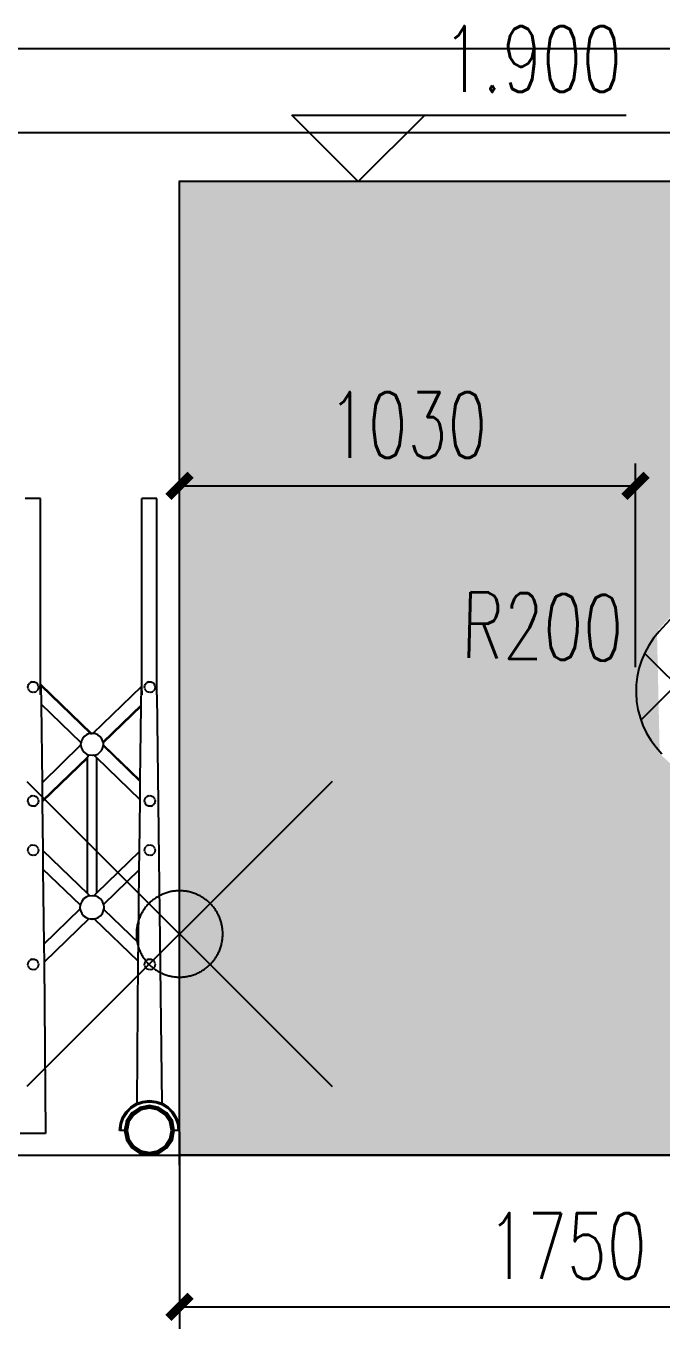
# Model space of a CAD drawing. Extents: x -4210259 to 293730, y -7499 to 868879.
# Drawn here: x -2196470 to -2195034, y 516545 to 519489 of the extents above; entities that cross this region are included whole.
import ezdxf

# ---------------------------------------------------------------- set-up
doc = ezdxf.new("R2010")
doc.units = 0
doc.header["$LTSCALE"] = 1000
doc.header["$MEASUREMENT"] = 0
doc.linetypes.add('99立面图例外参$0$99立面图例外参$0$$0$DOTE', pattern=[2.42, 2, -0.2, 0.02, -0.2])
doc.linetypes.add('DOTE', pattern=[2.42, 2, -0.2, 0.02, -0.2])
doc.layers.get('Defpoints').update_dxf_attribs({"color": 210})
for name, color, linetype in [('99立面图例外参$0$99立面图例外参$0$$0$A-AXIS-DOTE', 14, '99立面图例外参$0$99立面图例外参$0$$0$DOTE'), ('99立面图例外参$0$99立面图例外参$0$$0$AS-COLN', 6, 'Continuous'), ('A-AXIS-DOTE', 14, 'DOTE'), ('A-AXIS-ELEV', 4, 'Continuous'), ('A-HATCH-2', 251, 'Continuous'), ('A-LIN-V', 9, 'Continuous'), ('A-SFCE', 30, 'Continuous'), ('PUB_TEXT', 7, 'Continuous'), ('建-尺寸', 3, 'Continuous')]:
    doc.layers.add(name, color=color, linetype=linetype)
doc.layers.add('99立面图例外参$0$99立面图例外参$0$A-WALL-HATCH', color=8, linetype='Continuous', lineweight=13)
doc.styles.add('_TCH_DIM', font='SIMPLEX', dxfattribs={"bigfont": 'GBCBIG'})
doc.styles.add('A-DIM', font='SIMPLEX', dxfattribs={"bigfont": 'GBCBIG'})
doc.styles.add('A-DIM_T3', font='SIMPLEX', dxfattribs={"width": 0.705882, "bigfont": 'GBCBIG'})
doc.dimstyles.new('A-DIM&&50', dxfattribs={"dimtxt": 148.75, "dimasz": 50, "dimexe": 50, "dimexo": 50, "dimgap": 63.125, "dimtad": 1, "dimdec": 0, "dimzin": 0, "dimdsep": 46, "dimtxsty": 'A-DIM_T3', "dimblk": 'ARCHTICK', "dimcen": 0.09, "dimclrt": 7, "dimazin": 2, "dimtfac": 1, "dimtdec": 0, "dimtix": 1, "dimtmove": 2, "dimatfit": 3, "dimfxl": 0, "dimtolj": 1, "dimtzin": 0, "dimarcsym": 0})

# ---------------------------------------------------------------- blocks, each defined once
blk = doc.blocks.new('99立面图例外参$0$99立面图例外参$0$$0$dotee')
at = {"layer": '99立面图例外参$0$99立面图例外参$0$$0$A-AXIS-DOTE'}
for points in [[(433561.4, -2127753.2), (434268.5, -2128460.3)], [(434268.5, -2127753.2), (433561.4, -2128460.3)]]:
    blk.add_lwpolyline(points, dxfattribs=at)
blk.add_circle((433914.9, -2128106.8), 100, dxfattribs=at)
blk = doc.blocks.new('A$C4A4B1E4B')
at = {"color": 250}
for p, q in [((-379.8, 1499.9), (-413.9, 1499.9)), ((-379.8, 1056.6), (-379.8, 1499.9)), ((-116.5, 1499.9), (-150.6, 1499.9)), ((-150.6, 1056.6), (-150.6, 1499.9)), ((-116.5, 1056.6), (-116.5, 1499.9)), ((-408.1, 1074), (-407.7, 1077.2)), ((-407.7, 1070.8), (-408.1, 1074)), ((-407.7, 1077.2), (-406.5, 1080.1)), ((-407.7, 1070.8), (-406.5, 1067.9)), ((-406.5, 1080.1), (-404.6, 1082.5)), ((-406.5, 1067.9), (-404.6, 1065.5)), ((-402.2, 1084.4), (-404.6, 1082.5)), ((-402.2, 1063.6), (-404.6, 1065.5)), ((-399.3, 1085.6), (-402.2, 1084.4)), ((-399.3, 1062.4), (-402.2, 1063.6)), ((-399.3, 1085.6), (-396.1, 1086)), ((-396.1, 1062), (-399.3, 1062.4)), ((-396.1, 1086), (-392.9, 1085.6)), ((-392.9, 1062.4), (-396.1, 1062)), ((-392.9, 1085.6), (-390, 1084.4)), ((-392.9, 1062.4), (-390, 1063.6)), ((-390, 1084.4), (-387.6, 1082.5)), ((-390, 1063.6), (-387.6, 1065.5)), ((-385.7, 1080.1), (-387.6, 1082.5)), ((-385.7, 1067.9), (-387.6, 1065.5)), ((-384.5, 1077.2), (-385.7, 1080.1)), ((-384.5, 1070.8), (-385.7, 1067.9)), ((-384.5, 1077.2), (-384.1, 1074)), ((-384.1, 1074), (-384.5, 1070.8)), ((-379.8, 1056.6), (-378.7, 1080)), ((-378.7, 1080), (-265, 969.9)), ((-378.7, 1080), (-378.6, 1077.7)), ((-378.6, 1077.7), (-266.7, 969.2)), ((-378.6, 1077.7), (-378.1, 1035.5)), ((-260.7, 969.9), (-151.8, 1075.4)), ((-152.3, 1033.5), (-151.8, 1075.4)), ((-151.8, 1075.4), (-150.6, 1056.6)), ((-144.8, 1074), (-144.3, 1077.2)), ((-144.3, 1070.8), (-144.8, 1074)), ((-144.3, 1077.2), (-143.1, 1080.1)), ((-144.3, 1070.8), (-143.1, 1067.9)), ((-143.1, 1080.1), (-141.2, 1082.5)), ((-143.1, 1067.9), (-141.2, 1065.5)), ((-138.8, 1084.4), (-141.2, 1082.5)), ((-138.8, 1063.6), (-141.2, 1065.5)), ((-135.9, 1085.6), (-138.8, 1084.4)), ((-135.9, 1062.4), (-138.8, 1063.6)), ((-135.9, 1085.6), (-132.7, 1086)), ((-132.7, 1062), (-135.9, 1062.4)), ((-132.7, 1086), (-129.5, 1085.6)), ((-129.5, 1062.4), (-132.7, 1062)), ((-129.5, 1085.6), (-126.7, 1084.4)), ((-129.5, 1062.4), (-126.7, 1063.6)), ((-126.7, 1084.4), (-124.2, 1082.5)), ((-126.7, 1063.6), (-124.2, 1065.5)), ((-122.3, 1080.1), (-124.2, 1082.5)), ((-122.3, 1067.9), (-124.2, 1065.5)), ((-121.1, 1077.2), (-122.3, 1080.1)), ((-121.1, 1070.8), (-122.3, 1067.9)), ((-121.1, 1077.2), (-120.7, 1074)), ((-120.7, 1074), (-121.1, 1070.8)), ((-288, 948.1), (-378.1, 1035.5)), ((-378.1, 1035.5), (-376.1, 858)), ((-152.3, 1033.5), (-238.7, 949.8)), ((-152.3, 1031.2), (-238.3, 947.8)), ((-154.3, 862.6), (-152.3, 1031.2)), ((-152.3, 1031.2), (-152.3, 1033.5)), ((-116.5, 1056.6), (-105.9, 133.6)), ((-376.1, 858), (-288.2, 943.2)), ((-288.4, 945), (-288, 948.1)), ((-288.3, 944.8), (-288.4, 945)), ((-288.4, 944.5), (-288.3, 944.8)), ((-288.2, 943.2), (-288.4, 944.5)), ((-288.3, 944.8), (-287.9, 948)), ((-288.2, 943.2), (-287.5, 937.8)), ((-287.9, 948), (-288, 948.1)), ((-287.5, 951.2), (-287.9, 948)), ((-284.9, 957.2), (-287.5, 951.2)), ((-281, 962.3), (-284.9, 957.2)), ((-275.9, 966.3), (-281, 962.3)), ((-269.9, 968.8), (-275.9, 966.3)), ((-266.7, 969.2), (-269.9, 968.8)), ((-266.7, 969.2), (-264.6, 969.5)), ((-265, 969.9), (-263.2, 970.2)), ((-264.6, 969.5), (-265, 969.9)), ((-264.6, 969.5), (-263.2, 969.7)), ((-263.2, 970.2), (-260.7, 969.9)), ((-263.2, 969.7), (-261.1, 969.4)), ((-261.1, 969.4), (-260.7, 969.9)), ((-256.5, 968.8), (-261.1, 969.4)), ((-250.4, 966.3), (-256.5, 968.8)), ((-245.3, 962.3), (-250.4, 966.3)), ((-241.4, 957.2), (-245.3, 962.3)), ((-238.9, 951.2), (-241.4, 957.2)), ((-238.7, 949.8), (-238.9, 951.2)), ((-238.7, 949.8), (-238.4, 947.7)), ((-238.4, 947.7), (-238.3, 947.8)), ((-238.4, 947.7), (-238, 944.7)), ((-238.3, 947.8), (-237.9, 945)), ((-238.1, 943.8), (-238.3, 941.7)), ((-238, 944.5), (-238.1, 943.8)), ((-238.1, 943.8), (-154.3, 862.6)), ((-237.9, 945), (-238, 944.7)), ((-238, 944.7), (-238, 944.5)), ((-273.5, 916), (-375.6, 817)), ((-273.5, 913.7), (-375.6, 814.7)), ((-287.5, 937.8), (-284.9, 931.8)), ((-284.9, 931.8), (-281, 926.7)), ((-281, 926.7), (-275.9, 922.7)), ((-275.9, 922.7), (-269.9, 920.2)), ((-269.3, 920.1), (-273.5, 916)), ((-273.5, 913.7), (-273.5, 916)), ((-273.4, 607.3), (-273.5, 913.7)), ((-269.9, 920.2), (-269.3, 920.1)), ((-263.2, 919.3), (-269.3, 920.1)), ((-258.8, 919.9), (-263.2, 919.3)), ((-258.8, 919.9), (-256.5, 920.2)), ((-252.7, 913.9), (-258.8, 919.9)), ((-256.5, 920.2), (-250.4, 922.7)), ((-252.6, 609.2), (-252.7, 913.9)), ((-154.8, 819), (-252.7, 913.9)), ((-250.4, 922.7), (-245.3, 926.7)), ((-245.3, 926.7), (-241.4, 931.8)), ((-241.4, 931.8), (-238.9, 937.8)), ((-238.9, 937.8), (-238.3, 941.7)), ((-238.3, 941.7), (-154.3, 860.3)), ((-376.1, 858), (-375.6, 817)), ((-154.8, 819), (-154.3, 860.3)), ((-154.3, 860.3), (-154.3, 862.6)), ((-406.5, 822.8), (-404.6, 825.3)), ((-402.2, 827.1), (-404.6, 825.3)), ((-399.3, 828.3), (-402.2, 827.1)), ((-399.3, 828.3), (-396.1, 828.8)), ((-396.1, 828.8), (-392.9, 828.3)), ((-392.9, 828.3), (-390, 827.1)), ((-390, 827.1), (-387.6, 825.3)), ((-385.7, 822.8), (-387.6, 825.3)), ((-143.1, 822.8), (-141.2, 825.3)), ((-138.8, 827.1), (-141.2, 825.3)), ((-135.9, 828.3), (-138.8, 827.1)), ((-135.9, 828.3), (-132.7, 828.8)), ((-132.7, 828.8), (-129.5, 828.3)), ((-129.5, 828.3), (-126.7, 827.1)), ((-126.7, 827.1), (-124.2, 825.3)), ((-122.3, 822.8), (-124.2, 825.3)), ((-408.1, 816.8), (-407.7, 819.9)), ((-407.7, 813.6), (-408.1, 816.8)), ((-407.7, 819.9), (-406.5, 822.8)), ((-407.7, 813.6), (-406.5, 810.7)), ((-406.5, 810.7), (-404.6, 808.3)), ((-402.2, 806.4), (-404.6, 808.3)), ((-399.3, 805.2), (-402.2, 806.4)), ((-396.1, 804.7), (-399.3, 805.2)), ((-392.9, 805.2), (-396.1, 804.7)), ((-392.9, 805.2), (-390, 806.4)), ((-390, 806.4), (-387.6, 808.3)), ((-385.7, 810.7), (-387.6, 808.3)), ((-384.5, 819.9), (-385.7, 822.8)), ((-384.5, 813.6), (-385.7, 810.7)), ((-384.5, 819.9), (-384.1, 816.8)), ((-384.1, 816.8), (-384.5, 813.6)), ((-375.6, 817), (-375.6, 814.7)), ((-375.6, 814.7), (-374.4, 705.1)), ((-156.1, 702.7), (-154.8, 819)), ((-144.8, 816.8), (-144.3, 819.9)), ((-144.3, 813.6), (-144.8, 816.8)), ((-144.3, 819.9), (-143.1, 822.8)), ((-144.3, 813.6), (-143.1, 810.7)), ((-143.1, 810.7), (-141.2, 808.3)), ((-138.8, 806.4), (-141.2, 808.3)), ((-135.9, 805.2), (-138.8, 806.4)), ((-132.7, 804.7), (-135.9, 805.2)), ((-129.5, 805.2), (-132.7, 804.7)), ((-129.5, 805.2), (-126.7, 806.4)), ((-126.7, 806.4), (-124.2, 808.3)), ((-122.3, 810.7), (-124.2, 808.3)), ((-121.1, 819.9), (-122.3, 822.8)), ((-121.1, 813.6), (-122.3, 810.7)), ((-121.1, 819.9), (-120.7, 816.8)), ((-120.7, 816.8), (-121.1, 813.6)), ((-408.1, 705.5), (-407.7, 708.7)), ((-407.7, 708.7), (-406.5, 711.6)), ((-406.5, 711.6), (-404.6, 714)), ((-402.2, 715.9), (-404.6, 714)), ((-399.3, 717.1), (-402.2, 715.9)), ((-399.3, 717.1), (-396.1, 717.5)), ((-396.1, 717.5), (-392.9, 717.1)), ((-392.9, 717.1), (-390, 715.9)), ((-390, 715.9), (-387.6, 714)), ((-385.7, 711.6), (-387.6, 714)), ((-384.5, 708.7), (-385.7, 711.6)), ((-384.5, 708.7), (-384.1, 705.5)), ((-144.8, 705.5), (-144.3, 708.7)), ((-144.3, 708.7), (-143.1, 711.6)), ((-143.1, 711.6), (-141.2, 714)), ((-138.8, 715.9), (-141.2, 714)), ((-135.9, 717.1), (-138.8, 715.9)), ((-135.9, 717.1), (-132.7, 717.5)), ((-132.7, 717.5), (-129.5, 717.1)), ((-129.5, 717.1), (-126.7, 715.9)), ((-126.7, 715.9), (-124.2, 714)), ((-122.3, 711.6), (-124.2, 714)), ((-121.1, 708.7), (-122.3, 711.6)), ((-121.1, 708.7), (-120.7, 705.5)), ((-407.7, 702.3), (-408.1, 705.5)), ((-407.7, 702.3), (-406.5, 699.5)), ((-406.5, 699.5), (-404.6, 697)), ((-402.2, 695.1), (-404.6, 697)), ((-399.3, 693.9), (-402.2, 695.1)), ((-396.1, 693.5), (-399.3, 693.9)), ((-392.9, 693.9), (-396.1, 693.5)), ((-392.9, 693.9), (-390, 695.1)), ((-390, 695.1), (-387.6, 697)), ((-385.7, 699.5), (-387.6, 697)), ((-384.5, 702.3), (-385.7, 699.5)), ((-384.1, 705.5), (-384.5, 702.3)), ((-374.4, 705.1), (-273.4, 607.3)), ((-374.4, 705.1), (-373.9, 662.9)), ((-252.6, 609.2), (-156.1, 702.7)), ((-156.6, 660.9), (-156.1, 702.7)), ((-144.3, 702.3), (-144.8, 705.5)), ((-144.3, 702.3), (-143.1, 699.5)), ((-143.1, 699.5), (-141.2, 697)), ((-138.8, 695.1), (-141.2, 697)), ((-135.9, 693.9), (-138.8, 695.1)), ((-132.7, 693.5), (-135.9, 693.9)), ((-129.5, 693.9), (-132.7, 693.5)), ((-129.5, 693.9), (-126.7, 695.1)), ((-126.7, 695.1), (-124.2, 697)), ((-122.3, 699.5), (-124.2, 697)), ((-121.1, 702.3), (-122.3, 699.5)), ((-120.7, 705.5), (-121.1, 702.3)), ((-289.4, 581), (-373.9, 662.9)), ((-373.9, 662.9), (-371.9, 493.5)), ((-156.6, 660.9), (-237.1, 582.8)), ((-158.5, 495.9), (-156.6, 660.9)), ((-286.4, 589.9), (-289.1, 583.4)), ((-282.2, 595.3), (-286.4, 589.9)), ((-276.7, 599.5), (-282.2, 595.3)), ((-270.3, 602.2), (-276.7, 599.5)), ((-273.4, 607.3), (-268.5, 602.5)), ((-268.5, 602.5), (-270.3, 602.2)), ((-268.5, 602.5), (-263.2, 603.2)), ((-263.2, 603.2), (-259.3, 602.7)), ((-259.3, 602.7), (-252.6, 609.2)), ((-256, 602.2), (-259.3, 602.7)), ((-249.6, 599.5), (-256, 602.2)), ((-244.1, 595.3), (-249.6, 599.5)), ((-239.9, 589.9), (-244.1, 595.3)), ((-237.2, 583.4), (-239.9, 589.9)), ((-371.9, 493.5), (-289.7, 573.2)), ((-290.1, 576.3), (-289.4, 581)), ((-290, 576.1), (-290.1, 576.3)), ((-290.1, 576), (-290, 576.1)), ((-289.7, 573.2), (-290.1, 576)), ((-289.7, 573.3), (-290, 576.1)), ((-289.7, 573.2), (-289.7, 573.3)), ((-289.7, 573.3), (-289.1, 569.2)), ((-289.1, 583.4), (-289.4, 581)), ((-289.1, 569.2), (-286.4, 562.7)), ((-286.4, 562.7), (-282.2, 557.3)), ((-244.1, 557.3), (-239.9, 562.7)), ((-239.9, 562.7), (-237.2, 569.2)), ((-237.1, 582.8), (-237.2, 583.4)), ((-237.2, 569.2), (-236.9, 571.8)), ((-237.1, 582.8), (-236.3, 576.3)), ((-236.3, 576.1), (-236.9, 571.8)), ((-236.9, 571.8), (-236.8, 571.8)), ((-236.3, 576), (-236.8, 571.8)), ((-236.8, 571.8), (-158.5, 495.9)), ((-236.3, 576.3), (-236.3, 576.1)), ((-236.3, 576.1), (-236.3, 576)), ((-270.7, 550.2), (-371.5, 452.6)), ((-282.2, 557.3), (-276.7, 553.1)), ((-276.7, 553.1), (-270.5, 550.4)), ((-270.5, 550.4), (-270.7, 550.2)), ((-270.3, 550.1), (-270.7, 550.2)), ((-270.3, 550.4), (-270.5, 550.4)), ((-263.2, 549.4), (-270.3, 550.4)), ((-263.2, 549.1), (-270.3, 550.1)), ((-257.6, 550.2), (-263.2, 549.4)), ((-257.3, 549.9), (-263.2, 549.1)), ((-257.6, 550.2), (-256, 550.4)), ((-257.3, 549.9), (-257.6, 550.2)), ((-158.9, 454.6), (-257.3, 549.9)), ((-256, 550.4), (-249.6, 553.1)), ((-249.6, 553.1), (-244.1, 557.3)), ((-371.9, 493.5), (-371.5, 452.6)), ((-158.9, 454.6), (-158.5, 495.9)), ((-408.1, 447.4), (-407.7, 450.6)), ((-407.7, 444.2), (-408.1, 447.4)), ((-407.7, 450.6), (-406.5, 453.4)), ((-407.7, 444.2), (-406.5, 441.3)), ((-406.5, 453.4), (-404.6, 455.9)), ((-402.2, 457.7), (-404.6, 455.9)), ((-399.3, 459), (-402.2, 457.7)), ((-399.3, 459), (-396.1, 459.4)), ((-396.1, 459.4), (-392.9, 459)), ((-392.9, 459), (-390, 457.7)), ((-390, 457.7), (-387.6, 455.9)), ((-385.7, 453.4), (-387.6, 455.9)), ((-384.5, 450.6), (-385.7, 453.4)), ((-384.5, 444.2), (-385.7, 441.3)), ((-384.5, 450.6), (-384.1, 447.4)), ((-384.1, 447.4), (-384.5, 444.2)), ((-371.5, 452.6), (-368.5, 65.3)), ((-161.1, 133.6), (-158.9, 454.6)), ((-144.8, 447.4), (-144.3, 450.6)), ((-144.3, 444.2), (-144.8, 447.4)), ((-144.3, 450.6), (-143.1, 453.4)), ((-144.3, 444.2), (-143.1, 441.3)), ((-143.1, 453.4), (-141.2, 455.9)), ((-138.8, 457.7), (-141.2, 455.9)), ((-135.9, 459), (-138.8, 457.7)), ((-135.9, 459), (-132.7, 459.4)), ((-132.7, 459.4), (-129.5, 459)), ((-129.5, 459), (-126.7, 457.7)), ((-126.7, 457.7), (-124.2, 455.9)), ((-122.3, 453.4), (-124.2, 455.9)), ((-121.1, 450.6), (-122.3, 453.4)), ((-121.1, 444.2), (-122.3, 441.3)), ((-121.1, 450.6), (-120.7, 447.4)), ((-120.7, 447.4), (-121.1, 444.2)), ((-406.5, 441.3), (-404.6, 438.9)), ((-402.2, 437), (-404.6, 438.9)), ((-399.3, 435.8), (-402.2, 437)), ((-396.1, 435.3), (-399.3, 435.8)), ((-392.9, 435.8), (-396.1, 435.3)), ((-392.9, 435.8), (-390, 437)), ((-390, 437), (-387.6, 438.9)), ((-385.7, 441.3), (-387.6, 438.9)), ((-143.1, 441.3), (-141.2, 438.9)), ((-138.8, 437), (-141.2, 438.9)), ((-135.9, 435.8), (-138.8, 437)), ((-132.7, 435.3), (-135.9, 435.8)), ((-129.5, 435.8), (-132.7, 435.3)), ((-129.5, 435.8), (-126.7, 437)), ((-126.7, 437), (-124.2, 438.9)), ((-122.3, 441.3), (-124.2, 438.9)), ((-186.1, 114.5), (-175.7, 124.9)), ((-184.2, 112.9), (-174.1, 123)), ((-175.7, 124.9), (-163.2, 132.9)), ((-174.1, 123), (-162.1, 130.7)), ((-155, 124.1), (-173.1, 111.9)), ((-154.9, 123.8), (-172.9, 111.7)), ((-154.5, 123), (-172.3, 111.1)), ((-154, 121.8), (-171.4, 110.2)), ((-153.4, 120.3), (-170.2, 109)), ((-152.7, 118.6), (-168.9, 107.7)), ((-163.2, 132.9), (-161.1, 133.6)), ((-162.1, 130.7), (-148.4, 135.5)), ((-161.1, 133.6), (-149, 137.9)), ((-133.5, 128.4), (-155, 124.1)), ((-154.9, 123.8), (-155, 124.1)), ((-133.5, 128.1), (-154.9, 123.8)), ((-154.5, 123), (-154.9, 123.8)), ((-133.5, 127.2), (-154.5, 123)), ((-154, 121.8), (-154.5, 123)), ((-133.5, 125.9), (-154, 121.8)), ((-153.4, 120.3), (-154, 121.8)), ((-133.5, 124.2), (-153.4, 120.3)), ((-152.7, 118.6), (-153.4, 120.3)), ((-133.5, 122.4), (-152.7, 118.6)), ((-149, 137.9), (-133.5, 139.7)), ((-148.4, 135.5), (-133.5, 137.3)), ((-133.5, 139.7), (-118.1, 137.9)), ((-133.5, 137.3), (-118.6, 135.5)), ((-112.1, 124.1), (-133.5, 128.4)), ((-133.5, 128.1), (-133.5, 128.4)), ((-112.2, 123.8), (-133.5, 128.1)), ((-133.5, 127.2), (-133.5, 128.1)), ((-112.5, 123), (-133.5, 127.2)), ((-133.5, 125.9), (-133.5, 127.2)), ((-113, 121.8), (-133.5, 125.9)), ((-133.5, 124.2), (-133.5, 125.9)), ((-113.7, 120.3), (-133.5, 124.2)), ((-133.5, 122.4), (-133.5, 124.2)), ((-114.4, 118.6), (-133.5, 122.4)), ((-118.6, 135.5), (-105, 130.7)), ((-118.1, 137.9), (-105.9, 133.6)), ((-114.4, 118.6), (-113.7, 120.3)), ((-98.1, 107.7), (-114.4, 118.6)), ((-113.7, 120.3), (-113, 121.8)), ((-96.8, 109), (-113.7, 120.3)), ((-113, 121.8), (-112.5, 123)), ((-95.6, 110.2), (-113, 121.8)), ((-112.5, 123), (-112.2, 123.8)), ((-94.7, 111.1), (-112.5, 123)), ((-112.2, 123.8), (-112.1, 124.1)), ((-94.1, 111.7), (-112.2, 123.8)), ((-93.9, 111.9), (-112.1, 124.1)), ((-105.9, 133.6), (-103.9, 132.9)), ((-105, 130.7), (-92.9, 123)), ((-103.9, 132.9), (-91.4, 124.9)), ((-92.9, 123), (-82.9, 112.9)), ((-91.4, 124.9), (-80.9, 114.5)), ((-199.1, 87.8), (-194.1, 101.9)), ((-196.8, 87.2), (-191.9, 100.9)), ((-194.1, 101.9), (-186.1, 114.5)), ((-191.9, 100.9), (-184.2, 112.9)), ((-185.3, 93.8), (-189.6, 72.3)), ((-185, 93.6), (-189.3, 72.3)), ((-184.2, 93.3), (-188.4, 72.3)), ((-183, 92.8), (-187.1, 72.3)), ((-181.5, 92.2), (-185.4, 72.3)), ((-173.1, 111.9), (-185.3, 93.8)), ((-185, 93.6), (-185.3, 93.8)), ((-172.9, 111.7), (-185, 93.6)), ((-184.2, 93.3), (-185, 93.6)), ((-172.3, 111.1), (-184.2, 93.3)), ((-183, 92.8), (-184.2, 93.3)), ((-179.8, 91.5), (-183.6, 72.3)), ((-171.4, 110.2), (-183, 92.8)), ((-181.5, 92.2), (-183, 92.8)), ((-170.2, 109), (-181.5, 92.2)), ((-179.8, 91.5), (-181.5, 92.2)), ((-168.9, 107.7), (-179.8, 91.5)), ((-172.9, 111.7), (-173.1, 111.9)), ((-172.3, 111.1), (-172.9, 111.7)), ((-171.4, 110.2), (-172.3, 111.1)), ((-170.2, 109), (-171.4, 110.2)), ((-168.9, 107.7), (-170.2, 109)), ((-98.1, 107.7), (-96.8, 109)), ((-87.3, 91.5), (-98.1, 107.7)), ((-96.8, 109), (-95.6, 110.2)), ((-85.6, 92.2), (-96.8, 109)), ((-95.6, 110.2), (-94.7, 111.1)), ((-84, 92.8), (-95.6, 110.2)), ((-94.7, 111.1), (-94.1, 111.7)), ((-82.8, 93.3), (-94.7, 111.1)), ((-94.1, 111.7), (-93.9, 111.9)), ((-82, 93.6), (-94.1, 111.7)), ((-81.7, 93.8), (-93.9, 111.9)), ((-87.3, 91.5), (-85.6, 92.2)), ((-83.5, 72.3), (-87.3, 91.5)), ((-85.6, 92.2), (-84, 92.8)), ((-81.6, 72.3), (-85.6, 92.2)), ((-84, 92.8), (-82.8, 93.3)), ((-79.9, 72.3), (-84, 92.8)), ((-82.9, 112.9), (-75.2, 100.9)), ((-82.8, 93.3), (-82, 93.6)), ((-78.6, 72.3), (-82.8, 93.3)), ((-82, 93.6), (-81.7, 93.8)), ((-77.8, 72.3), (-82, 93.6)), ((-77.5, 72.3), (-81.7, 93.8)), ((-80.9, 114.5), (-73, 101.9)), ((-75.2, 100.9), (-70.3, 87.2)), ((-73, 101.9), (-67.9, 87.8)), ((-368.5, 65.3), (-425.3, 65.3)), ((-200.9, 72.3), (-199.1, 87.8)), ((-198.5, 72.3), (-200.9, 72.3)), ((-198.5, 72.3), (-196.8, 87.2)), ((-189.6, 72.3), (-198.5, 72.3)), ((-189.6, 72.3), (-185.3, 50.9)), ((-189.6, 72.3), (-189.3, 72.3)), ((-189.3, 72.3), (-185, 51)), ((-189.3, 72.3), (-188.4, 72.3)), ((-188.4, 72.3), (-184.2, 51.3)), ((-188.4, 72.3), (-187.1, 72.3)), ((-187.1, 72.3), (-183, 51.8)), ((-187.1, 72.3), (-185.4, 72.3)), ((-185.4, 72.3), (-181.5, 52.5)), ((-185.4, 72.3), (-183.6, 72.3)), ((-183.6, 72.3), (-179.8, 53.2)), ((-87.3, 53.2), (-83.5, 72.3)), ((-85.6, 52.5), (-81.6, 72.3)), ((-84, 51.8), (-79.9, 72.3)), ((-83.5, 72.3), (-81.6, 72.3)), ((-82.8, 51.3), (-78.6, 72.3)), ((-82, 51), (-77.8, 72.3)), ((-81.7, 50.9), (-77.5, 72.3)), ((-81.6, 72.3), (-79.9, 72.3)), ((-79.9, 72.3), (-78.6, 72.3)), ((-78.6, 72.3), (-77.8, 72.3)), ((-77.8, 72.3), (-77.5, 72.3)), ((-68.6, 72.3), (-77.5, 72.3)), ((-70.3, 87.2), (-68.6, 72.3)), ((-66.1, 72.3), (-68.6, 72.3)), ((-67.9, 87.8), (-66.1, 72.3)), ((-185, 51), (-185.3, 50.9)), ((-185.3, 50.9), (-173.1, 32.7)), ((-184.2, 51.3), (-185, 51)), ((-185, 51), (-172.9, 32.9)), ((-183, 51.8), (-184.2, 51.3)), ((-184.2, 51.3), (-172.3, 33.5)), ((-181.5, 52.5), (-183, 51.8)), ((-183, 51.8), (-171.4, 34.4)), ((-179.8, 53.2), (-181.5, 52.5)), ((-181.5, 52.5), (-170.2, 35.6)), ((-179.8, 53.2), (-168.9, 36.9)), ((-172.9, 32.9), (-173.1, 32.7)), ((-173.1, 32.7), (-155, 20.5)), ((-172.3, 33.5), (-172.9, 32.9)), ((-172.9, 32.9), (-154.9, 20.8)), ((-171.4, 34.4), (-172.3, 33.5)), ((-172.3, 33.5), (-154.5, 21.6)), ((-170.2, 35.6), (-171.4, 34.4)), ((-171.4, 34.4), (-154, 22.8)), ((-168.9, 36.9), (-170.2, 35.6)), ((-170.2, 35.6), (-153.4, 24.4)), ((-168.9, 36.9), (-152.7, 26.1)), ((-114.4, 26.1), (-98.1, 36.9)), ((-113.7, 24.4), (-96.8, 35.6)), ((-113, 22.8), (-95.6, 34.4)), ((-112.5, 21.6), (-94.7, 33.5)), ((-112.2, 20.8), (-94.1, 32.9)), ((-112.1, 20.5), (-93.9, 32.7)), ((-98.1, 36.9), (-87.3, 53.2)), ((-98.1, 36.9), (-96.8, 35.6)), ((-96.8, 35.6), (-85.6, 52.5)), ((-96.8, 35.6), (-95.6, 34.4)), ((-95.6, 34.4), (-84, 51.8)), ((-95.6, 34.4), (-94.7, 33.5)), ((-94.7, 33.5), (-82.8, 51.3)), ((-94.7, 33.5), (-94.1, 32.9)), ((-94.1, 32.9), (-82, 51)), ((-94.1, 32.9), (-93.9, 32.7)), ((-93.9, 32.7), (-81.7, 50.9)), ((-87.3, 53.2), (-85.6, 52.5)), ((-85.6, 52.5), (-84, 51.8)), ((-84, 51.8), (-82.8, 51.3)), ((-82.8, 51.3), (-82, 51)), ((-82, 51), (-81.7, 50.9)), ((-154.9, 20.8), (-155, 20.5)), ((-155, 20.5), (-133.5, 16.3)), ((-154.5, 21.6), (-154.9, 20.8)), ((-154.9, 20.8), (-133.5, 16.6)), ((-154, 22.8), (-154.5, 21.6)), ((-154.5, 21.6), (-133.5, 17.4)), ((-153.4, 24.4), (-154, 22.8)), ((-154, 22.8), (-133.5, 18.7)), ((-152.7, 26.1), (-153.4, 24.4)), ((-153.4, 24.4), (-133.5, 20.4)), ((-152.7, 26.1), (-133.5, 22.3)), ((-133.5, 22.3), (-114.4, 26.1)), ((-133.5, 20.4), (-113.7, 24.4)), ((-133.5, 18.7), (-113, 22.8)), ((-133.5, 22.3), (-133.5, 20.4)), ((-133.5, 17.4), (-112.5, 21.6)), ((-133.5, 16.6), (-112.2, 20.8)), ((-133.5, 16.3), (-112.1, 20.5)), ((-133.5, 20.4), (-133.5, 18.7)), ((-133.5, 18.7), (-133.5, 17.4)), ((-133.5, 17.4), (-133.5, 16.6)), ((-133.5, 16.6), (-133.5, 16.3)), ((-114.4, 26.1), (-113.7, 24.4)), ((-113.7, 24.4), (-113, 22.8)), ((-113, 22.8), (-112.5, 21.6)), ((-112.5, 21.6), (-112.2, 20.8)), ((-112.2, 20.8), (-112.1, 20.5))]:
    blk.add_line(p, q, dxfattribs=at)
blk = doc.blocks.new('_ArchTick')
at = {"color": 0, "linetype": 'ByBlock', "const_width": 0.4}
blk.add_lwpolyline([(-0.5, -0.5), (0.5, 0.5)], dxfattribs=at)
blk = doc.blocks.new('*D595')
at = {"layer": 'Defpoints', "color": 0}
for p in [(-2195093.8, 518450), (-2196123.7, 517990.2), (-2195093.8, 517990.2)]:
    blk.add_point(p, dxfattribs=at)
at = {"layer": '建-尺寸', "color": 0, "lineweight": -2}
for p, q in [((-2196123.7, 518040.2), (-2196123.7, 518500)), ((-2195093.8, 518040.2), (-2195093.8, 518500)), ((-2196123.7, 518450), (-2195093.8, 518450))]:
    blk.add_line(p, q, dxfattribs=at)
at = {"layer": '建-尺寸', "color": 0, "lineweight": -2, "xscale": 50, "yscale": 50, "zscale": 50, "rotation": 180}
blk.add_blockref('_ArchTick', (-2196123.7, 518450), dxfattribs=at)
at = {"layer": '建-尺寸', "color": 0, "lineweight": -2, "xscale": 50, "yscale": 50, "zscale": 50}
blk.add_blockref('_ArchTick', (-2195093.8, 518450), dxfattribs=at)
at = {"layer": '建-尺寸', "color": 7, "insert": (-2195608.7, 518587.5), "char_height": 148.75, "attachment_point": 5, "style": 'A-DIM_T3'}
blk.add_mtext('\\A1;1030', dxfattribs=at)
blk = doc.blocks.new('*D968')
at = {"layer": 'Defpoints', "color": 0}
for p in [(-2196123.7, 517040), (-2194373.7, 517040), (-2194373.7, 516595)]:
    blk.add_point(p, dxfattribs=at)
at = {"layer": '建-尺寸', "color": 0, "lineweight": -2}
for p, q in [((-2196123.7, 516990), (-2196123.7, 516545)), ((-2194373.7, 516990), (-2194373.7, 516545)), ((-2196123.7, 516595), (-2194373.7, 516595))]:
    blk.add_line(p, q, dxfattribs=at)
at = {"layer": '建-尺寸', "color": 0, "lineweight": -2, "xscale": 50, "yscale": 50, "zscale": 50, "rotation": 180}
blk.add_blockref('_ArchTick', (-2196123.7, 516595), dxfattribs=at)
at = {"layer": '建-尺寸', "color": 0, "lineweight": -2, "xscale": 50, "yscale": 50, "zscale": 50}
blk.add_blockref('_ArchTick', (-2194373.7, 516595), dxfattribs=at)
at = {"layer": '建-尺寸', "color": 7, "insert": (-2195248.7, 516732.5), "char_height": 148.75, "attachment_point": 5, "style": 'A-DIM_T3'}
blk.add_mtext('\\A1;1750', dxfattribs=at)

msp = doc.modelspace()

# ---------------------------------------------------------------- hatches: boundary and pattern name
at = {"layer": '99立面图例外参$0$99立面图例外参$0$A-WALL-HATCH'}
h = msp.add_hatch(dxfattribs=at)
h.set_pattern_fill('大理石', color=256, scale=200)
h.set_pattern_definition([(41.9872125, (-166710, 23596.02), (1199.999982, 900.00002), [19.21946, -4016.8677]), (68.1985905, (-166995.71, 23566.02), (599.9999996, 1800.000001), [69.23783, -4777.41048]), (60.945396, (-167010, 23531.74), (599.9999597, 900.0000255), [29.41609, -6147.9618]), (90, (-166995.7, 23557.45), (600, -4e-14), [8.57143, -891.42852]), (71.565051, (-166715.71, 23578.88), (1e-06, 900), [18.07016, -1879.29642]), (171.469234, (-166715.71, 23578.88), (-599.999998, 5.6e-06), [28.89107, -6038.2332]), (79.215702, (-166755.714, 23523.17), (600.000003, 3600.0000017), [61.07874, -6352.1886]), (62.1329961, (-167207.143, 23797.452), (2399.99997084, 4500.0000176), [140.58914, -29383.1298]), (0, (-167198.5, 23929.4), (0, 900), [0, -600]), (64.9831065, (-166810, 24093.166), (1200.000003, 2699.9999982), [94.58826, -9837.1788]), (81.4391104, (-166578.571, 23737.452), (1199.99999793, 8099.99994892), [134.3541, -28080.0036]), (82.8749836, (-166910, 23818.88), (599.99996395, 4500.0000045), [69.10507, -14442.9588]), (76.75948, (-166970, 23630.31), (600.00000583, 2699.9999979), [149.69356, -15568.1304]), (0, (-167063.5, 23630.75), (0, 900), [0, -600]), (0, (-167053.9, 23621.1), (0, 900), [0, -600]), (0, (-166986.4, 23669.3), (0, 900), [0, -600]), (0, (-167005.7, 23775.3), (0, 900), [0, -600]), (59.0362434, (-166935.714, 23776.023), (599.9999522, 900.0000258), [49.97959, -10445.7336]), (0, (-166910.1, 23817.2), (0, 900), [0, -600]), (0, (-166986.4, 23784.9), (0, 900), [0, -600]), (0, (-166957.5, 23842.7), (0, 900), [0, -600]), (0, (-166986.4, 23756), (0, 900), [0, -600]), (50.194429, (-166638.57, 23694.6), (600.0000004, 900.0000004), [22.315, -4663.8348]), (90, (-166638.6, 23668.9), (600, -4e-14), [25.71428, -874.28568]), (43.66778, (-166670, 23638.88), (1800.0000014, 1799.9999965), [43.4483, -9080.6952]), (90, (-166670, 23630.3), (600, -4e-14), [8.57143, -891.42852]), (39.805571, (-166695.714, 23608.88), (1199.9999713, 900.0000354), [33.4725, -6995.7522]), (0, (-166784, 23669.3), (0, 900), [0, -600]), (0, (-166637.3, 23696.5), (0, 900), [0, -600]), (0, (-166637.3, 23696.5), (0, 900), [0, -600]), (29.3577535, (-166624.29, 23711.74), (1799.9999964, 900.0000053), [52.45017, -5454.81774]), (0, (-166639.35, 23756), (0, 900), [0, -600]), (146.309932, (-166810, 24093.17), (-1200.0000074, 899.9999844), [61.80945, -6428.1828]), (8.1301023, (-166875.714, 23973.166), (5999.99995775, 899.9999947), [60.60915, -12667.3128]), (47.8624052, (-167010, 23956.023), (2400.00000106, 2699.9999975), [80.91316, -16910.8494]), (14.620874, (-167141.43, 23921.738), (3599.9999901, 900.00003754), [135.82702, -14126.01]), (0, (-167092.5, 23977.6), (0, 900), [0, -600]), (18.434949, (-166901.43, 23887.45), (2400.0000002, 899.999997), [27.10524, -5664.9945]), (16.699244, (-166875.71, 23896.02), (599.999988, 5e-05), [14.91472, -3117.17718]), (101.093723, (-166861.43, 23900.31), (-1200.0000105, 6299.99994104), [74.2445, -15517.0992]), (0, (-166938.2, 23939), (0, 900), [0, -600]), (0, (-166876, 23974.85), (0, 900), [0, -600]), (0, (-166957.5, 23871.6), (0, 900), [0, -600]), (0, (-167034.6, 24064.3), (0, 900), [0, -600]), (0, (-167063.5, 24025.75), (0, 900), [0, -600]), (44.1449026, (-166910, 24080.31), (1800.0000031, 1799.99999994), [67.68776, -14146.7412]), (54.5829447, (-166955.714, 24016.023), (600.0000017, 899.99999645), [78.8825, -16486.4424]), (0, (-166909.2, 24080.9), (0, 900), [0, -600]), (0, (-166996.05, 24035.4), (0, 900), [0, -600]), (0, (-166909.2, 24080.9), (0, 900), [0, -600]), (0, (-166955.6, 24014.6), (0, 900), [0, -600]), (75.068583, (-166815.71, 23981.74), (600, 2700.000001), [22.1774, -4635.075]), (90, (-166810, 24003.17), (600, -4e-14), [90, -810]), (50.194429, (-166704.29, 24380.31), (600.0000004, 900.0000004), [22.315, -4663.8348]), (0, (-166870.7, 24189.5), (0, 900), [0, -600]), (0, (-166851.4, 24179.9), (0, 900), [0, -600]), (0, (-166928.6, 24199.2), (0, 900), [0, -600]), (0, (-166832.2, 24305.1), (0, 900), [0, -600]), (53.1301023, (-166770, 24251.74), (600.0000009, 899.9999994), [42.85714, -8957.1426]), (90, (-166770, 24178.9), (600, -4e-14), [72.85714, -827.14284]), (0, (-166769.9, 24180.3), (0, 900), [0, -600]), (23.1985905, (-166724.29, 24371.74), (1800.000001, 900.0000005), [21.75935, -4547.7045]), (66.037511, (-166730, 24358.88), (600, 1799.999999), [14.0698, -2940.58752]), (66.037511, (-166735.71, 24346.02), (600, 1799.999999), [14.0698, -2940.58752]), (81.8698976, (-166744.286, 24286.023), (600.0000026, 4500.00000045), [60.60915, -12667.3128]), (90, (-166690, 24397.45), (600, -4e-14), [21.42857, -878.57142]), (0, (-166755.9, 24427.45), (0, 900), [0, -600])])
h.paths.add_polyline_path([(-2196123.6, 516937.5), (-2178913.6, 516937.5), (-2178913.6, 519137.5), (-2179674.5, 519137.5), (-2179674.5, 517437.5), (-2194383.7, 517437.5), (-2194683.9, 517517.9), (-2195039.3, 517844.6), (-2195045.5, 518120.9), (-2194118.1, 519137.5), (-2196125, 519137.5)])
at = {"layer": 'A-HATCH-2'}
h = msp.add_hatch(dxfattribs=at)
h.set_pattern_fill('多孔材料', color=256, scale=100)
h.set_pattern_definition([(45, (200, 0), (-200.000203, 200.000203), []), (135, (200, 0), (-200.000203, -200.000203), [])])
h.paths.add_polyline_path([(-2188849.4, 518298.4), (-2188770.8, 518298.5), (-2188582.2, 518298.8), (-2188089, 518299.5), (-2188062.9, 518303.8), (-2188040.3, 518315.6), (-2188022.4, 518333.5), (-2188010.7, 518356.2), (-2188006.5, 518397), (-2188006.7, 518523.8), (-2188012.3, 518580.6), (-2188026.5, 518615), (-2188046.2, 518632.6), (-2188068.2, 518639.1), (-2188089.5, 518640), (-2188662.7, 518639), (-2188765.4, 518655.5), (-2188854.8, 518701.6), (-2188925.3, 518772), (-2188971.7, 518861.2), (-2188988.5, 518978.6), (-2188988.7, 519105.5), (-2188983.5, 519137.5), (-2188972.2, 519208.2), (-2188926.1, 519297.6), (-2188855.8, 519368.2), (-2188766.6, 519414.5), (-2188663.9, 519431.3), (-2188664.4, 519431.3), (-2191115, 519437.5), (-2191125.8, 519425.1), (-2191140.9, 519413), (-2191523.1, 519137.5), (-2191603.5, 519079.4), (-2191620.3, 519067.5), (-2191643.6, 519055.1), (-2191669.2, 519046.4), (-2191696.2, 519041.4), (-2191724.1, 519040.2), (-2191751.3, 519042.7), (-2191777.8, 519049), (-2191802.7, 519059), (-2191822.7, 519071.1), (-2191915.3, 519137.5), (-2192313.4, 519422.7), (-2192330.2, 519437.5), (-2193481.3, 519437.5, -0.668177), (-2193647.7, 519368.5), (-2193893.8, 519122.5), (-2193949.8, 519178.5, -0.389754), (-2194081.7, 519173), (-2195040.9, 518120.5, 0.400355), (-2195034.3, 517844.6), (-2194802.9, 517613.2, 0.154817), (-2194480.8, 517446.2, -0.956038), (-2194286.2, 517437.5), (-2179673.7, 517437.5), (-2179673.7, 519137.5), (-2179673.7, 519437.5), (-2182774.7, 519437.5), (-2182912.9, 519197.3), (-2183714.2, 519196.1), (-2183714.1, 519137.5), (-2183713.7, 518901.2), (-2182939.7, 518902.4), (-2182939.3, 518659.7), (-2183713.4, 518658.5), (-2183712.8, 518306.9), (-2182911.7, 518308.1), (-2182771.2, 518065.6), (-2183955.1, 518063.8), (-2183956.8, 519137.5), (-2183957.2, 519437.5), (-2184274.7, 519437.5), (-2184274.2, 519137.5), (-2184272.6, 518062.1), (-2184515.3, 518061.7), (-2184516.2, 518627.8), (-2184516.6, 518627.8), (-2185214, 518626.7), (-2185213.1, 518060.6), (-2185455.8, 518060.3), (-2185457.4, 519137.5), (-2185457.9, 519435.2), (-2185458.4, 519435.2), (-2185729, 519435.3), (-2185868.5, 519192.8), (-2186669.8, 519191.6), (-2186669.7, 519137.5), (-2186669.4, 518896.7), (-2185895.3, 518897.9), (-2185895, 518655.2), (-2186669, 518654.1), (-2186668.5, 518302.4), (-2185867.3, 518303.6), (-2185726.9, 518061.2), (-2186910.8, 518059.4), (-2186912.4, 519137.5), (-2186912.9, 519433.9), (-2186913.4, 519433.9), (-2187217.5, 519434.2), (-2187217, 519137.5), (-2187215.4, 518058.1), (-2187458.1, 518057.7), (-2187459.7, 519137.5), (-2187460.1, 519433.1), (-2187460.6, 519433.1), (-2187765.6, 519433.5), (-2187906, 519189.7), (-2188663.5, 519188.6), (-2188689.6, 519184.3), (-2188712.3, 519172.5), (-2188730.1, 519154.6), (-2188741.8, 519131.9), (-2188746, 519091.1), (-2188745.8, 518964.3), (-2188741.5, 518938.2), (-2188729.8, 518915.5), (-2188711.9, 518897.7), (-2188689.2, 518886), (-2188663.1, 518881.8), (-2188089.9, 518882.7), (-2187980.1, 518866.5), (-2187889.9, 518819.5), (-2187822, 518744.7), (-2187779.1, 518645.3), (-2187764.1, 518509.5), (-2187763.9, 518382.6), (-2187780.3, 518279.9), (-2187826.4, 518190.5), (-2187896.7, 518119.9), (-2187985.9, 518073.6), (-2188088.6, 518056.8), (-2188989.2, 518055.5)])
h.paths.add_polyline_path([(-2189711.7, 518122.2), (-2189701.8, 518085), (-2189700.6, 518042.7), (-2189712.3, 517996.2), (-2189740.7, 517946.6), (-2189760.2, 517922), (-2189806.1, 517864.6), (-2189846.8, 517813.5), (-2189859.1, 517798), (-2189927.4, 517836.2), (-2190024.4, 517893), (-2190128.2, 517946.4), (-2190238.3, 517996.5), (-2190354.5, 518042.9), (-2190476.5, 518085.5), (-2190603.9, 518124.1), (-2190736.3, 518158.6), (-2190797.7, 518196.4), (-2190798.1, 518213), (-2190796.9, 518230.1), (-2190793.8, 518247.6), (-2190788.4, 518265.1), (-2190780.3, 518282.5), (-2190769.3, 518299.4), (-2190758.3, 518311.9), (-2190355.2, 518673.6), (-2190338.7, 518688.4), (-2190323.1, 518698.8), (-2190300, 518709.2), (-2190270.2, 518715.1), (-2190234.4, 518712.1), (-2190193.5, 518696), (-2190148.4, 518662.2), (-2190106.7, 518615.6), (-2189758.9, 518196.2), (-2189741.7, 518176.2), (-2189726.3, 518152.9)], flags=16)
h.paths.add_polyline_path([(-2190380.3, 518766.5), (-2190409.1, 518734), (-2190766.2, 518415.3), (-2190784.6, 518399), (-2190806.1, 518384.3), (-2190834.5, 518370.3), (-2190868.5, 518360.8), (-2190907.4, 518359.5), (-2190949.9, 518370.3), (-2190995.1, 518396.9), (-2191012.4, 518411.2), (-2191536.7, 518855), (-2191550.2, 518869), (-2191561.1, 518886.6), (-2191569.2, 518911.5), (-2191569.3, 518943), (-2191556.3, 518980.5), (-2191525.3, 519023.4), (-2191471.1, 519071.2), (-2191433.5, 519097.3), (-2191377.4, 519137.5), (-2191085.9, 519346.1), (-2191069.6, 519356), (-2191049.7, 519364.7), (-2191021.6, 519373.1), (-2190986.8, 519377.6), (-2190946.8, 519375.2), (-2190902.9, 519362.3), (-2190856.8, 519335.7), (-2190823.6, 519306.8), (-2190640.2, 519137.5), (-2190426.8, 518940.4), (-2190411.7, 518924.3), (-2190393.6, 518901), (-2190377.1, 518872), (-2190366.4, 518838.9), (-2190366, 518803.2)], flags=16)
h.paths.add_polyline_path([(-2191098.3, 518227.3), (-2191180.9, 518238.1), (-2191262.4, 518247.2), (-2191347.7, 518255.1), (-2191434, 518261.3), (-2191521.3, 518265.9), (-2191609.5, 518268.9), (-2191698.5, 518270.1), (-2191789.5, 518269.6), (-2191880.5, 518267.2), (-2191970.6, 518263.1), (-2192059.6, 518257.2), (-2192147.6, 518249.6), (-2192234.4, 518240.4), (-2192320, 518229.5), (-2192404.3, 518217), (-2192439.6, 518231.8), (-2192431.6, 518266.7), (-2192416.8, 518299.3), (-2192397.7, 518328.9), (-2192377.1, 518354.4), (-2192357.5, 518374.9), (-2192341.6, 518389.7), (-2192326.8, 518402.3), (-2191881.5, 518790), (-2191863.5, 518805.3), (-2191833.1, 518824.8), (-2191799.8, 518838.3), (-2191764.6, 518845.9), (-2191728.8, 518847.6), (-2191692.8, 518843.3), (-2191658.2, 518833.2), (-2191625.9, 518817.1), (-2191600.4, 518798.2), (-2191138.5, 518407.4), (-2191120.7, 518392.2), (-2191102.6, 518374.6), (-2191081.9, 518351.4), (-2191061.5, 518323.7), (-2191043.9, 518292.3), (-2191031.9, 518258.1), (-2191028.2, 518222)], flags=16)
h.paths.add_polyline_path([(-2191889.3, 518910.6), (-2191899.6, 518889.6), (-2191915.2, 518871), (-2192439.6, 518424.3), (-2192452.6, 518413.3), (-2192483.4, 518391.9), (-2192527.2, 518374.5), (-2192567.8, 518370.8), (-2192604.1, 518377), (-2192635.2, 518389.3), (-2192659.9, 518404.1), (-2192677.2, 518417.5), (-2192691.8, 518430.9), (-2193040.5, 518740.3), (-2193061.7, 518760.5), (-2193084, 518797.1), (-2193089.7, 518833.5), (-2193083.2, 518867.9), (-2193068.8, 518899), (-2193051, 518925.1), (-2193034.1, 518944.6), (-2193018, 518960), (-2192827.1, 519137.5), (-2192640.5, 519310.8), (-2192620, 519330.1), (-2192573.4, 519364.1), (-2192528.5, 519382.8), (-2192486.6, 519389.6), (-2192449.3, 519387.9), (-2192418, 519380.9), (-2192394.2, 519372), (-2192374.7, 519361.8), (-2192059.5, 519137.5), (-2192017, 519107.2), (-2191950.7, 519057.7), (-2191909.9, 519012.7), (-2191889.4, 518972.7), (-2191884.3, 518938.5)], flags=16)
h.paths.add_polyline_path([(-2192650, 518224.4), (-2192649.9, 518206.4), (-2192651.4, 518189.2), (-2192654.1, 518173.2), (-2192750.8, 518145.8), (-2192880.7, 518109.9), (-2193005.5, 518070), (-2193124.9, 518026.3), (-2193238.5, 517978.9), (-2193346.1, 517928), (-2193447.2, 517873.8), (-2193541.6, 517816.4), (-2193586.9, 517799.6), (-2193599.8, 517815.7), (-2193642.6, 517869.2), (-2193691, 517929.3), (-2193716.5, 517963), (-2193739.9, 518011.8), (-2193747.6, 518057.2), (-2193743.7, 518098.2), (-2193732.1, 518133.6), (-2193716.9, 518162.4), (-2193702.1, 518183.5), (-2193687.7, 518199.8), (-2193352.9, 518606.2), (-2193335.1, 518628.1), (-2193287.6, 518677.2), (-2193243.7, 518705.6), (-2193204.3, 518717.7), (-2193170.1, 518717.8), (-2193142, 518710.2), (-2193121, 518699.5), (-2193103.1, 518685.6), (-2192686.9, 518314.3), (-2192674.6, 518298.7), (-2192664, 518280.4), (-2192656.7, 518261.7), (-2192652.1, 518242.9)], flags=16)

# ---------------------------------------------------------------- linework, layer by layer
msp.add_line((-2196123.6, 516937.5), (-2196125, 516937.5))
msp.add_arc((-2194892.9, 517986), 200, 137.5831, 224.9999)
at = {"layer": 'A-AXIS-DOTE', "ltscale": 30}
for p, q in [((-2193165, 519437.5), (-2196580, 519437.5)), ((-2193165, 519247.5), (-2196580, 519247.5))]:
    msp.add_line(p, q, dxfattribs=at)
at = {"layer": 'A-AXIS-ELEV'}
for p, q in [((-2195720, 519137.5), (-2195870, 519287.5)), ((-2195870, 519287.5), (-2195115, 519287.5)), ((-2195720, 519137.5), (-2195570, 519287.5))]:
    msp.add_line(p, q, dxfattribs=at)
at = {"layer": 'A-LIN-V'}
for p, q in [((-2195040.5, 518120.9), (-2194019.1, 519241.6)), ((-2196123.6, 519137.5), (-2196125, 519137.5)), ((-2196123.7, 516914.9), (-2196123.7, 519137.5)), ((-2194113.1, 519137.5), (-2196123.7, 519137.5)), ((-2178923.6, 516937.5), (-2196123.6, 516937.5))]:
    msp.add_line(p, q, dxfattribs=at)
at = {"layer": 'A-SFCE'}
msp.add_lwpolyline([(-2282616.7, 516937.5), (-2171902.9, 516937.5)], dxfattribs=at)
at = {"layer": '建-尺寸'}
msp.add_lwpolyline([(-2195529.3, 517999.2, 0, 0, 0), (-2195192.8, 517992.3, 33, 0, 0), (-2195092.8, 517990.2, 0, 0, 0)], format="xyseb", dxfattribs=at)

# ---------------------------------------------------------------- block references
msp.add_blockref('A$C4A4B1E4B', (-2196058.1, 516921.2))
at = {"layer": '99立面图例外参$0$99立面图例外参$0$$0$AS-COLN', "color": 4, "xscale": -0.9750000000000001, "yscale": 0.9750000000000001, "zscale": 0.9750000000000001}
msp.add_blockref('99立面图例外参$0$99立面图例外参$0$$0$dotee', (-1773056.6, 2592341.6), dxfattribs=at)

# ---------------------------------------------------------------- texts
at = {"layer": 'PUB_TEXT', "style": '_TCH_DIM', "width": 0.705882}
msp.add_text('1.900', height=148.75, dxfattribs=at).set_placement((-2195530, 519340))
at = {"layer": '建-尺寸', "color": 7, "style": 'A-DIM', "width": 0.705882}
msp.add_text('R200', height=148.75, rotation=358.8025, dxfattribs=at).set_placement((-2195488, 518061.6))

# ---------------------------------------------------------------- dimensions: what is measured, and where the dimension line sits
at = {"layer": '建-尺寸'}
for p1, p2, distance, picture, middle in [((-2196123.7, 517990.2), (-2195093.8, 517990.2), 459.8, '*D595', (-2195608.7, 518587.5)), ((-2196123.7, 517040), (-2194373.7, 517040), -445, '*D968', (-2195248.7, 516732.5))]:
    dim = msp.add_aligned_dim(p1=p1, p2=p2, distance=distance, dimstyle='A-DIM&&50', dxfattribs=at)
    dim.commit()
    dim.dimension.update_dxf_attribs({"geometry": picture, "text_midpoint": middle})

doc.saveas('drawing.dxf')
